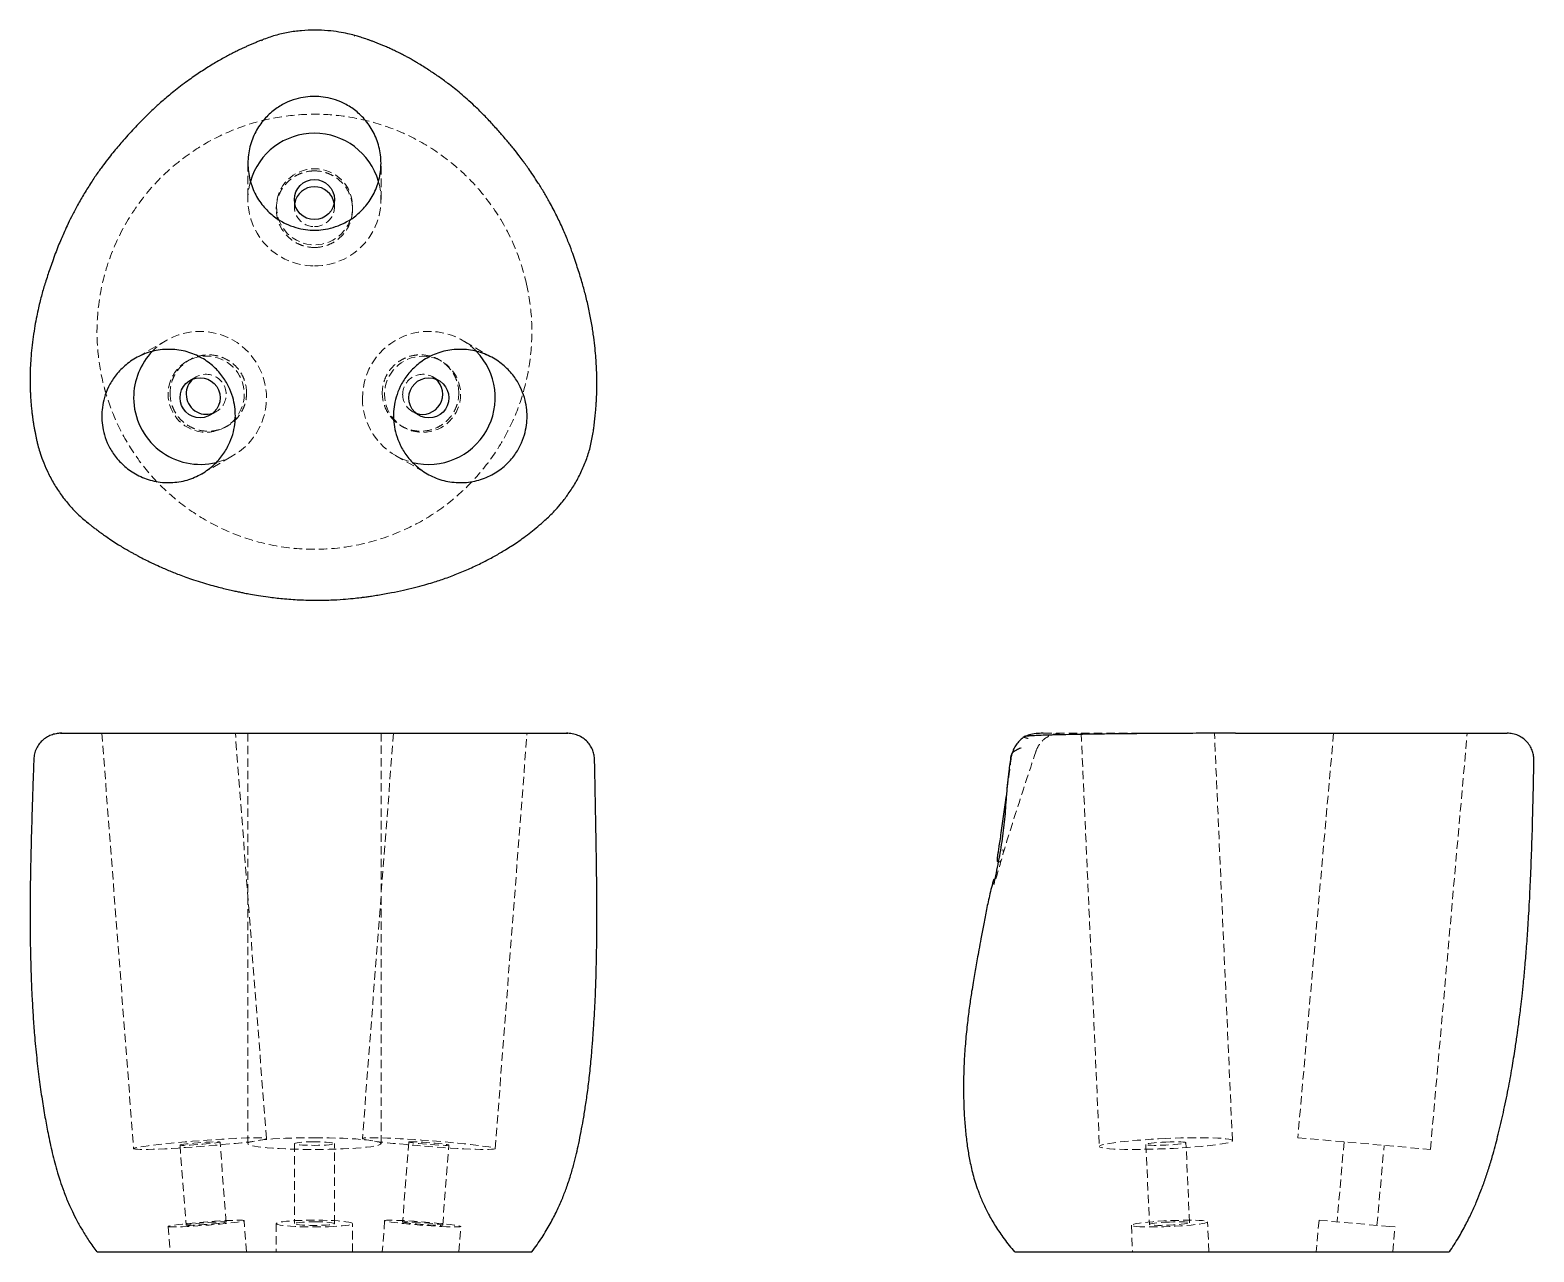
# Model space of a CAD drawing. Header units: millimetres. Extents: x 40 to 268, y 18 to 203.
import ezdxf

# ---------------------------------------------------------------- set-up
doc = ezdxf.new("R2010")
doc.units = ezdxf.units.MM
doc.linetypes.add('HIDDEN', pattern=[1.905, 1.27, -0.635])

msp = doc.modelspace()

# ---------------------------------------------------------------- linework, layer by layer
at = {"color": 7, "linetype": 'Continuous', "lineweight": 25}
for p, q in [((75.02, 201.31), (75.23, 201.4)), ((89.07, 202.05), (89.14, 202.03)), ((125.3, 142.18), (125.25, 141.79)), ((48.74, 128.2), (48.61, 128.3)), ((118.89, 129.48), (118.66, 129.25))]:
    msp.add_line(p, q, dxfattribs=at)
at = {"color": 7, "linetype": 'HIDDEN', "lineweight": 18}
for p, q in [((72.94, 182.69), (72.94, 177.19)), ((93.13, 177.19), (93.13, 182.69)), ((77.25, 176.11), (77.25, 175.73)), ((79.99, 177.19), (79.99, 176.11)), ((86.08, 176.11), (86.08, 177.19)), ((88.81, 175.73), (88.81, 176.11)), ((60.64, 155.88), (55.87, 153.13)), ((110.19, 153.13), (105.42, 155.88)), ((64.05, 152.87), (63.72, 152.69)), ((102.34, 152.69), (102.01, 152.87)), ((65.09, 150.31), (64.16, 149.78)), ((101.9, 149.78), (100.97, 150.31)), ((67.21, 144.51), (68.14, 145.04)), ((97.93, 145.04), (98.86, 144.51)), ((69.51, 142.67), (69.84, 142.86)), ((96.23, 142.86), (96.56, 142.67)), ((65.97, 135.65), (70.73, 138.4)), ((95.33, 138.4), (100.1, 135.65)), ((50.8, 96.31), (55.62, 33.34)), ((75.75, 34.88), (71.04, 96.31)), ((72.94, 96.31), (72.94, 34.11)), ((95.02, 96.31), (90.31, 34.88)), ((93.13, 34.11), (93.13, 96.31)), ((110.44, 33.34), (115.27, 96.31)), ((193.69, 96.31), (193.51, 96.3)), ((199.29, 96.31), (202.06, 33.66)), ((222.22, 34.56), (219.49, 96.31)), ((237.56, 96.31), (232.13, 35)), ((252.24, 33.22), (257.82, 96.31)), ((188.82, 93.24), (188.71, 92.75)), ((187.52, 78.23), (187.43, 78.69)), ((69.65, 22.22), (68.72, 34.34)), ((97.34, 34.34), (96.41, 22.22)), ((215.72, 22.12), (215.18, 34.24)), ((232.13, 35), (252.24, 33.22)), ((239.15, 34.38), (238.08, 22.25)), ((62.65, 33.88), (63.58, 21.75)), ((79.99, 34.11), (79.99, 21.98)), ((86.08, 21.98), (86.08, 34.11)), ((102.48, 21.75), (103.41, 33.88)), ((209.1, 33.98), (209.64, 21.85)), ((244.14, 21.72), (245.22, 33.84)), ((60.85, 21.54), (61.15, 17.69)), ((72.74, 17.69), (72.38, 22.43)), ((77.25, 21.98), (77.25, 17.69)), ((88.81, 17.69), (88.81, 21.98)), ((93.68, 22.43), (93.32, 17.69)), ((104.92, 17.69), (105.21, 21.54)), ((206.9, 21.73), (207.08, 17.69)), ((218.66, 17.69), (218.45, 22.24)), ((235.35, 22.49), (234.93, 17.69)), ((235.35, 22.49), (246.11, 21.54)), ((246.11, 21.54), (246.87, 21.47)), ((246.54, 17.69), (246.87, 21.47))]:
    msp.add_line(p, q, dxfattribs=at)
at = {"color": 7, "linetype": 'HIDDEN', "lineweight": 18, "flags": 128}
for points in [[(55.62, 33.34), (55.69, 33.29), (55.88, 33.26), (56.2, 33.24), (56.63, 33.22), (57.18, 33.22), (57.84, 33.23), (58.59, 33.25), (59.44, 33.28), (60.36, 33.32), (61.35, 33.38), (62.39, 33.44), (63.48, 33.51), (64.59, 33.58), (65.72, 33.67), (66.85, 33.76), (67.96, 33.85), (69.04, 33.95), (70.08, 34.05), (71.07, 34.14), (71.99, 34.24), (72.83, 34.34), (73.58, 34.44), (74.23, 34.53), (74.77, 34.61), (75.2, 34.69), (75.5, 34.76), (75.69, 34.83), (75.75, 34.88), (75.68, 34.93), (75.49, 34.96), (75.17, 34.98), (74.74, 35), (74.19, 35), (73.53, 34.99), (72.78, 34.97), (71.93, 34.94), (71.01, 34.9), (70.02, 34.84), (68.98, 34.78), (67.89, 34.71), (66.78, 34.64), (65.65, 34.55), (64.53, 34.46), (63.41, 34.37), (62.33, 34.27), (61.29, 34.18), (60.3, 34.08), (59.38, 33.98), (58.55, 33.88), (57.8, 33.78), (57.15, 33.69), (56.6, 33.61), (56.18, 33.53), (55.87, 33.46), (55.68, 33.39), (55.62, 33.34)], [(62.65, 33.88), (62.72, 33.91), (62.91, 33.95), (63.22, 34), (63.65, 34.05), (64.16, 34.11), (64.74, 34.17), (65.36, 34.22), (65.99, 34.27), (66.61, 34.31), (67.19, 34.34), (67.71, 34.37), (68.13, 34.38), (68.45, 34.38), (68.65, 34.37), (68.72, 34.34), (68.66, 34.31), (68.46, 34.27), (68.15, 34.22), (67.72, 34.17), (67.21, 34.11), (66.63, 34.05), (66.01, 34), (65.38, 33.95), (64.76, 33.91), (64.18, 33.88), (63.66, 33.86), (63.24, 33.84), (62.92, 33.84), (62.72, 33.85), (62.65, 33.88)], [(83.03, 35), (84.16, 34.99), (85.28, 34.98), (86.37, 34.95), (87.41, 34.91), (88.4, 34.86), (89.32, 34.81), (90.17, 34.74), (90.92, 34.66), (91.58, 34.58), (92.13, 34.5), (92.56, 34.4), (92.87, 34.31), (93.06, 34.21), (93.13, 34.11), (93.06, 34.01), (92.87, 33.91), (92.56, 33.82), (92.13, 33.72), (91.58, 33.64), (90.92, 33.56), (90.17, 33.48), (89.32, 33.41), (88.4, 33.36), (87.41, 33.31), (86.37, 33.27), (85.28, 33.24), (84.16, 33.23), (83.03, 33.22), (81.9, 33.23), (80.79, 33.24), (79.7, 33.27), (78.65, 33.31), (77.66, 33.36), (76.74, 33.41), (75.89, 33.48), (75.14, 33.56), (74.49, 33.64), (73.94, 33.72), (73.5, 33.82), (73.19, 33.91), (73, 34.01), (72.94, 34.11), (73, 34.21), (73.19, 34.31), (73.5, 34.4), (73.94, 34.5), (74.49, 34.58), (75.14, 34.66), (75.89, 34.74), (76.74, 34.81), (77.66, 34.86), (78.65, 34.91), (79.7, 34.95), (80.79, 34.98), (81.9, 34.99), (83.03, 35)], [(83.03, 34.38), (82.4, 34.37), (81.79, 34.36), (81.24, 34.33), (80.77, 34.29), (80.4, 34.24), (80.14, 34.19), (80.01, 34.14), (80.01, 34.08), (80.14, 34.03), (80.4, 33.98), (80.77, 33.93), (81.24, 33.89), (81.79, 33.87), (82.4, 33.85), (83.03, 33.84), (83.66, 33.85), (84.27, 33.87), (84.82, 33.89), (85.29, 33.93), (85.67, 33.98), (85.93, 34.03), (86.06, 34.08), (86.06, 34.14), (85.93, 34.19), (85.67, 34.24), (85.29, 34.29), (84.82, 34.33), (84.27, 34.36), (83.66, 34.37), (83.03, 34.38)], [(90.31, 34.88), (90.37, 34.83), (90.56, 34.76), (90.87, 34.69), (91.3, 34.61), (91.84, 34.53), (92.49, 34.44), (93.24, 34.34), (94.08, 34.24), (94.99, 34.14), (95.98, 34.05), (97.02, 33.95), (98.11, 33.85), (99.22, 33.76), (100.34, 33.67), (101.47, 33.58), (102.58, 33.51), (103.67, 33.44), (104.71, 33.38), (105.7, 33.32), (106.63, 33.28), (107.47, 33.25), (108.22, 33.23), (108.88, 33.22), (109.43, 33.22), (109.87, 33.24), (110.18, 33.26), (110.37, 33.29), (110.44, 33.34), (110.38, 33.39), (110.2, 33.46), (109.89, 33.53), (109.46, 33.61), (108.92, 33.69), (108.27, 33.78), (107.52, 33.88), (106.68, 33.98), (105.76, 34.08), (104.78, 34.18), (103.73, 34.27), (102.65, 34.37), (101.54, 34.46), (100.41, 34.55), (99.28, 34.64), (98.17, 34.71), (97.09, 34.78), (96.04, 34.84), (95.05, 34.9), (94.13, 34.94), (93.29, 34.97), (92.53, 34.99), (91.87, 35), (91.33, 35), (90.89, 34.98), (90.57, 34.96), (90.38, 34.93), (90.31, 34.88)], [(97.34, 34.34), (97.41, 34.37), (97.61, 34.38), (97.93, 34.38), (98.36, 34.37), (98.87, 34.34), (99.45, 34.31), (100.07, 34.27), (100.71, 34.22), (101.33, 34.17), (101.9, 34.11), (102.42, 34.05), (102.84, 34), (103.15, 33.95), (103.35, 33.91), (103.41, 33.88), (103.34, 33.85), (103.15, 33.84), (102.83, 33.84), (102.4, 33.86), (101.89, 33.88), (101.31, 33.91), (100.68, 33.95), (100.05, 34), (99.43, 34.05), (98.85, 34.11), (98.34, 34.17), (97.92, 34.22), (97.6, 34.27), (97.41, 34.31), (97.34, 34.34)], [(212.14, 34.88), (211.01, 34.83), (209.9, 34.76), (208.81, 34.69), (207.77, 34.61), (206.78, 34.53), (205.85, 34.44), (205.01, 34.34), (204.26, 34.24), (203.6, 34.14), (203.06, 34.05), (202.62, 33.95), (202.31, 33.85), (202.12, 33.76), (202.06, 33.67), (202.12, 33.58), (202.31, 33.51), (202.62, 33.44), (203.06, 33.38), (203.6, 33.32), (204.26, 33.28), (205.01, 33.25), (205.85, 33.23), (206.78, 33.22), (207.77, 33.22), (208.81, 33.24), (209.9, 33.26), (211.01, 33.29), (212.14, 33.34), (213.27, 33.39), (214.38, 33.46), (215.47, 33.53), (216.52, 33.61), (217.51, 33.69), (218.43, 33.78), (219.27, 33.88), (220.02, 33.98), (220.68, 34.08), (221.23, 34.18), (221.66, 34.27), (221.97, 34.37), (222.16, 34.46), (222.22, 34.55), (222.16, 34.64), (221.97, 34.71), (221.66, 34.78), (221.23, 34.84), (220.68, 34.9), (220.02, 34.94), (219.27, 34.97), (218.43, 34.99), (217.51, 35), (216.52, 35), (215.47, 34.98), (214.38, 34.96), (213.27, 34.93), (212.14, 34.88)], [(212.14, 34.34), (212.77, 34.37), (213.38, 34.38), (213.93, 34.38), (214.4, 34.37), (214.77, 34.34), (215.03, 34.31), (215.16, 34.27), (215.16, 34.22), (215.03, 34.17), (214.77, 34.11), (214.4, 34.05), (213.93, 34), (213.38, 33.95), (212.77, 33.91), (212.14, 33.88), (211.51, 33.85), (210.9, 33.84), (210.35, 33.84), (209.88, 33.86), (209.51, 33.88), (209.25, 33.91), (209.12, 33.95), (209.12, 34), (209.25, 34.05), (209.51, 34.11), (209.88, 34.17), (210.35, 34.22), (210.9, 34.27), (211.51, 34.31), (212.14, 34.34)], [(60.85, 21.54), (60.92, 21.51), (61.11, 21.49), (61.43, 21.48), (61.86, 21.48), (62.4, 21.49), (63.04, 21.51), (63.75, 21.54), (64.53, 21.59), (65.35, 21.64), (66.2, 21.7), (67.07, 21.76), (67.92, 21.84), (68.74, 21.91), (69.51, 21.99), (70.22, 22.06), (70.85, 22.14), (71.39, 22.21), (71.82, 22.27), (72.13, 22.33), (72.32, 22.38), (72.38, 22.43), (72.31, 22.46), (72.12, 22.48), (71.8, 22.49), (71.37, 22.49), (70.83, 22.48), (70.19, 22.46), (69.48, 22.43), (68.7, 22.38), (67.88, 22.33), (67.03, 22.27), (66.16, 22.21), (65.31, 22.13), (64.49, 22.06), (63.72, 21.98), (63.01, 21.91), (62.38, 21.83), (61.84, 21.76), (61.41, 21.7), (61.1, 21.64), (60.91, 21.59), (60.85, 21.54)], [(63.58, 21.75), (63.65, 21.73), (63.85, 21.72), (64.17, 21.72), (64.59, 21.73), (65.11, 21.75), (65.69, 21.79), (66.31, 21.83), (66.94, 21.88), (67.56, 21.93), (68.14, 21.99), (68.65, 22.04), (69.08, 22.09), (69.39, 22.14), (69.59, 22.18), (69.65, 22.22), (69.58, 22.24), (69.38, 22.25), (69.06, 22.25), (68.64, 22.24), (68.12, 22.22), (67.54, 22.18), (66.92, 22.14), (66.29, 22.09), (65.67, 22.04), (65.09, 21.98), (64.58, 21.93), (64.15, 21.88), (63.84, 21.83), (63.64, 21.78), (63.58, 21.75)], [(85.91, 21.54), (85.14, 21.51), (84.31, 21.49), (83.45, 21.48), (82.59, 21.48), (81.74, 21.49), (80.91, 21.51), (80.13, 21.54), (79.42, 21.59), (78.79, 21.64), (78.25, 21.7), (77.82, 21.76), (77.5, 21.84), (77.31, 21.91), (77.25, 21.99), (77.32, 22.06), (77.51, 22.14), (77.83, 22.21), (78.26, 22.27), (78.8, 22.33), (79.43, 22.38), (80.15, 22.43), (80.93, 22.46), (81.75, 22.48), (82.61, 22.49), (83.47, 22.49), (84.33, 22.48), (85.15, 22.46), (85.93, 22.43), (86.64, 22.38), (87.28, 22.33), (87.81, 22.27), (88.25, 22.21), (88.56, 22.13), (88.75, 22.06), (88.81, 21.98), (88.75, 21.91), (88.55, 21.83), (88.24, 21.76), (87.8, 21.7), (87.26, 21.64), (86.63, 21.59), (85.91, 21.54)], [(83.03, 22.25), (83.66, 22.25), (84.27, 22.23), (84.82, 22.2), (85.29, 22.16), (85.67, 22.12), (85.93, 22.07), (86.06, 22.01), (86.06, 21.96), (85.93, 21.9), (85.67, 21.85), (85.29, 21.81), (84.82, 21.77), (84.27, 21.74), (83.66, 21.72), (83.03, 21.72), (82.4, 21.72), (81.79, 21.74), (81.24, 21.77), (80.77, 21.81), (80.4, 21.85), (80.14, 21.9), (80.01, 21.96), (80.01, 22.01), (80.14, 22.07), (80.4, 22.12), (80.77, 22.16), (81.24, 22.2), (81.79, 22.23), (82.4, 22.25), (83.03, 22.25)], [(102.33, 21.54), (103.04, 21.51), (103.67, 21.49), (104.21, 21.48), (104.64, 21.48), (104.96, 21.49), (105.15, 21.51), (105.21, 21.54), (105.15, 21.59), (104.96, 21.64), (104.64, 21.7), (104.21, 21.76), (103.67, 21.84), (103.04, 21.91), (102.33, 21.99), (101.55, 22.06), (100.73, 22.14), (99.88, 22.21), (99.02, 22.27), (98.17, 22.33), (97.34, 22.38), (96.57, 22.43), (95.85, 22.46), (95.22, 22.48), (94.69, 22.49), (94.25, 22.49), (93.94, 22.48), (93.75, 22.46), (93.68, 22.43), (93.75, 22.38), (93.94, 22.33), (94.25, 22.27), (94.69, 22.21), (95.22, 22.13), (95.85, 22.06), (96.57, 21.98), (97.34, 21.91), (98.17, 21.83), (99.02, 21.76), (99.88, 21.7), (100.73, 21.64), (101.55, 21.59), (102.33, 21.54)], [(96.41, 22.22), (96.48, 22.18), (96.67, 22.14), (96.99, 22.09), (97.41, 22.04), (97.92, 21.99), (98.5, 21.93), (99.12, 21.88), (99.76, 21.83), (100.38, 21.79), (100.96, 21.75), (101.47, 21.73), (101.9, 21.72), (102.22, 21.72), (102.41, 21.73), (102.48, 21.75), (102.42, 21.78), (102.22, 21.83), (101.91, 21.88), (101.49, 21.93), (100.97, 21.98), (100.4, 22.04), (99.78, 22.09), (99.14, 22.14), (98.52, 22.18), (97.94, 22.22), (97.43, 22.24), (97, 22.25), (96.68, 22.25), (96.48, 22.24), (96.41, 22.22)], [(207.68, 21.54), (208.17, 21.51), (208.76, 21.49), (209.44, 21.48), (210.19, 21.48), (210.99, 21.49), (211.84, 21.51), (212.7, 21.54), (213.56, 21.59), (214.4, 21.64), (215.2, 21.7), (215.95, 21.76), (216.62, 21.84), (217.21, 21.91), (217.69, 21.99), (218.06, 22.06), (218.31, 22.14), (218.44, 22.21), (218.44, 22.27), (218.3, 22.33), (218.05, 22.38), (217.67, 22.43), (217.18, 22.46), (216.59, 22.48), (215.92, 22.49), (215.17, 22.49), (214.36, 22.48), (213.52, 22.46), (212.66, 22.43), (211.8, 22.38), (210.96, 22.33), (210.15, 22.27), (209.41, 22.21), (208.73, 22.13), (208.15, 22.06), (207.67, 21.98), (207.29, 21.91), (207.04, 21.83), (206.92, 21.76), (206.92, 21.7), (207.05, 21.64), (207.31, 21.59), (207.68, 21.54)], [(212.68, 22.22), (212.05, 22.18), (211.44, 22.14), (210.89, 22.09), (210.42, 22.04), (210.04, 21.99), (209.79, 21.93), (209.65, 21.88), (209.65, 21.83), (209.79, 21.79), (210.04, 21.75), (210.42, 21.73), (210.89, 21.72), (211.44, 21.72), (212.05, 21.73), (212.68, 21.75), (213.31, 21.78), (213.91, 21.83), (214.46, 21.88), (214.94, 21.93), (215.31, 21.98), (215.57, 22.04), (215.7, 22.09), (215.7, 22.14), (215.57, 22.18), (215.31, 22.22), (214.94, 22.24), (214.46, 22.25), (213.91, 22.25), (213.31, 22.24), (212.68, 22.22)]]:
    msp.add_lwpolyline(points, dxfattribs=at)
at = {"color": 7, "linetype": 'HIDDEN', "lineweight": 18}
for centre in [(83.05, 176.1), (66.62, 147.7), (99.43, 147.67)]:
    msp.add_circle(centre, 5.77, dxfattribs=at)
at = {"color": 7, "linetype": 'Continuous', "lineweight": 25}
for centre in [(83.03, 177.19), (65.69, 147.15), (100.38, 147.13)]:
    msp.add_circle(centre, 3.04, dxfattribs=at)
for centre, radius, start, end in [((83.03, 177.14), 10.1, 16.0807, 163.8675), ((83.03, 176.1), 3.04, 10.3658, 169.6342), ((65.68, 147.18), 10.06, 135.6802, 180.2212), ((100.34, 147.16), 10.1, 256.0904, 44.2404), ((66.61, 147.69), 3.03, 130.2647, 180.237), ((99.44, 147.68), 3.04, 250.3649, 49.6351), ((65.72, 147.16), 10.1, 180.1269, 283.9548), ((66.63, 147.68), 3.04, 180.1028, 289.6287)]:
    msp.add_arc(centre, radius, start, end, dxfattribs=at)
at = {"color": 7, "linetype": 'HIDDEN', "lineweight": 18}
for centre, radius, start, end in [((83, 177.19), 10.06, 164.1124, 270.1536), ((83.06, 177.19), 10.06, 269.8401, 15.8419), ((83.02, 176.12), 3.03, 169.8836, 270.142), ((83.04, 176.12), 3.03, 269.8464, 10.128), ((65.67, 147.13), 10.09, 284.2891, 135.4408), ((100.4, 147.14), 10.08, 44.5679, 179.9766), ((66.61, 147.67), 3.04, 289.9647, 130.0353), ((99.46, 147.67), 3.04, 49.9849, 179.9343), ((100.35, 147.09), 10.04, 179.7295, 255.9253), ((99.44, 147.66), 3.03, 179.7383, 250.1883)]:
    msp.add_arc(centre, radius, start, end, dxfattribs=at)
at = {"color": 7, "linetype": 'Continuous', "lineweight": 25}
for points, knots in [([(75.01, 201.35), (74.91, 201.31), (74.67, 201.21), (74.23, 201.03), (73.72, 200.82), (73.21, 200.6), (72.72, 200.38), (72.25, 200.17), (71.76, 199.94), (71.23, 199.68), (70.67, 199.4), (70.02, 199.06), (69, 198.51), (67.61, 197.71), (65.85, 196.6), (64.31, 195.54), (63.01, 194.58), (62.01, 193.81), (61.1, 193.07), (60.29, 192.39), (59.57, 191.77), (58.88, 191.13), (58.21, 190.51), (57.49, 189.82), (56.73, 189.05), (55.89, 188.17), (54.98, 187.2), (54.16, 186.28), (53.37, 185.37), (52.65, 184.51), (51.87, 183.53), (51, 182.4), (50.05, 181.08), (49.03, 179.56), (48, 177.9), (47.03, 176.21), (46.21, 174.65), (45.55, 173.29), (45.04, 172.15), (44.59, 171.11), (44.16, 170.08), (43.73, 168.96), (43.3, 167.81), (42.91, 166.69), (42.56, 165.64), (42.24, 164.66), (41.95, 163.71), (41.69, 162.78), (41.43, 161.79), (41.17, 160.68), (40.9, 159.43), (40.63, 157.99), (40.38, 156.39), (40.18, 154.73), (40.03, 153.14), (39.95, 151.74), (39.92, 150.62), (39.92, 149.72), (39.92, 149.03), (39.94, 148.38), (39.97, 147.67), (40.01, 146.87), (40.08, 146.03), (40.16, 145.24), (40.24, 144.56), (40.3, 144.1), (40.35, 143.74), (40.39, 143.47), (40.43, 143.23), (40.46, 143.04), (40.48, 142.91), (40.5, 142.78), (40.53, 142.65), (40.55, 142.53), (40.57, 142.41), (40.6, 142.29), (40.61, 142.21), (40.63, 142.13), (40.65, 142.06), (40.66, 142), (40.67, 141.93), (40.69, 141.86), (40.71, 141.77), (40.74, 141.6), (40.79, 141.39), (40.84, 141.13), (40.89, 140.86), (40.95, 140.58), (41.01, 140.3), (41.07, 140.06), (41.1, 139.93), (41.11, 139.88)], [0, 0, 0, 0, 0.016054, 0.041779, 0.064328, 0.083696, 0.099894, 0.112948, 0.122429, 0.131171, 0.141352, 0.152979, 0.166052, 0.196128, 0.226326, 0.256574, 0.274412, 0.291786, 0.306963, 0.319798, 0.331569, 0.341014, 0.350823, 0.361304, 0.372514, 0.384657, 0.397677, 0.411368, 0.420354, 0.429254, 0.438863, 0.449745, 0.461979, 0.475633, 0.490787, 0.505994, 0.519284, 0.530695, 0.540265, 0.548055, 0.55753, 0.569043, 0.581557, 0.593079, 0.603529, 0.614567, 0.624738, 0.635186, 0.645923, 0.657992, 0.6731, 0.690833, 0.710839, 0.731049, 0.750812, 0.768671, 0.784362, 0.79577, 0.805426, 0.814555, 0.825547, 0.838469, 0.852605, 0.865714, 0.877415, 0.887695, 0.892486, 0.896292, 0.899197, 0.90037, 0.901408, 0.902372, 0.903338, 0.904383, 0.905567, 0.906932, 0.908413, 0.909008, 0.909509, 0.909973, 0.910465, 0.911044, 0.912149, 0.913593, 0.919266, 0.927722, 0.939015, 0.953165, 0.970179, 0.990054, 1, 1, 1, 1]), ([(89.1, 202.08), (88.77, 202.17), (88.01, 202.36), (86.65, 202.61), (84.98, 202.82), (83.07, 202.91), (81.05, 202.82), (79.04, 202.55), (77.05, 202.1), (75.78, 201.63), (75.14, 201.4)], [0, 0, 0, 0, 0.076711, 0.173107, 0.290727, 0.429421, 0.572471, 0.714199, 0.856264, 1, 1, 1, 1]), ([(125.33, 142.17), (125.36, 142.39), (125.44, 142.93), (125.54, 143.8), (125.64, 144.74), (125.72, 145.6), (125.77, 146.36), (125.81, 147.01), (125.83, 147.54), (125.84, 147.95), (125.85, 148.29), (125.86, 148.63), (125.86, 148.91), (125.86, 149.21), (125.86, 149.69), (125.85, 150.38), (125.82, 151.28), (125.77, 152.29), (125.68, 153.56), (125.54, 155.08), (125.32, 156.82), (125.02, 158.72), (124.61, 160.78), (124.14, 162.76), (123.68, 164.43), (123.26, 165.82), (122.9, 166.95), (122.53, 168.09), (122.06, 169.39), (121.45, 170.98), (120.69, 172.8), (119.76, 174.78), (118.8, 176.62), (117.86, 178.26), (117.02, 179.63), (116.23, 180.83), (115.58, 181.77), (115.07, 182.48), (114.57, 183.16), (113.99, 183.93), (113.18, 184.96), (112.22, 186.12), (111.09, 187.44), (109.87, 188.8), (108.59, 190.14), (107.35, 191.35), (106.21, 192.38), (105.16, 193.29), (104.2, 194.08), (103.33, 194.75), (102.54, 195.34), (101.87, 195.81), (101.15, 196.3), (100.42, 196.79), (99.68, 197.27), (99, 197.69), (98.4, 198.05), (97.83, 198.39), (97.26, 198.71), (96.67, 199.03), (96.01, 199.36), (95.32, 199.7), (94.66, 200.01), (94.02, 200.3), (93.43, 200.55), (92.88, 200.78), (92.4, 200.97), (91.93, 201.14), (91.48, 201.31), (90.89, 201.52), (90.22, 201.74), (89.6, 201.93), (89.28, 202.02), (89.15, 202.06)], [0, 0, 0, 0, 0.021454, 0.052614, 0.080231, 0.104274, 0.124725, 0.141575, 0.153152, 0.162088, 0.168397, 0.172928, 0.177486, 0.182135, 0.186877, 0.200642, 0.215124, 0.230814, 0.248898, 0.269445, 0.292444, 0.316975, 0.341191, 0.363512, 0.383773, 0.395645, 0.407024, 0.417941, 0.429343, 0.442895, 0.458574, 0.475278, 0.493032, 0.505573, 0.518461, 0.529553, 0.538418, 0.545058, 0.549938, 0.559141, 0.571627, 0.587467, 0.604356, 0.623844, 0.643356, 0.662321, 0.679453, 0.694961, 0.711505, 0.729843, 0.744452, 0.759883, 0.774144, 0.786782, 0.797861, 0.807482, 0.813224, 0.818512, 0.824772, 0.832776, 0.842654, 0.854477, 0.867358, 0.878107, 0.886466, 0.893904, 0.902228, 0.911487, 0.921717, 0.932943, 0.956164, 0.982861, 1, 1, 1, 1]), ([(83.03, 192.82), (82.61, 192.82), (82.16, 192.8), (81.22, 192.67), (80.72, 192.57), (79.69, 192.27), (79.15, 192.06), (78.07, 191.53), (77.51, 191.2), (76.44, 190.39), (75.91, 189.91), (74.94, 188.79), (74.5, 188.16), (73.75, 186.76), (73.45, 185.99), (73.05, 184.38), (72.94, 183.53), (72.94, 181.85), (73.05, 181), (73.45, 179.39), (73.75, 178.62), (74.5, 177.22), (74.94, 176.58), (75.91, 175.47), (76.44, 174.99), (77.51, 174.18), (78.07, 173.85), (79.15, 173.32), (79.69, 173.11), (80.72, 172.81), (81.22, 172.71), (82.16, 172.58), (82.61, 172.56), (83.03, 172.56)], [0, 0, 0, 0, 0.0625, 0.0625, 0.125, 0.125, 0.1875, 0.1875, 0.25, 0.25, 0.3125, 0.3125, 0.375, 0.375, 0.4375, 0.4375, 0.5, 0.5, 0.5625, 0.5625, 0.625, 0.625, 0.6875, 0.6875, 0.75, 0.75, 0.8125, 0.8125, 0.875, 0.875, 0.9375, 0.9375, 1, 1, 1, 1]), ([(83.03, 172.56), (83.45, 172.56), (83.9, 172.58), (84.84, 172.71), (85.34, 172.81), (86.37, 173.11), (86.91, 173.32), (88, 173.85), (88.55, 174.18), (89.63, 174.99), (90.15, 175.47), (91.12, 176.58), (91.57, 177.22), (92.31, 178.62), (92.61, 179.39), (93.02, 181), (93.13, 181.85), (93.13, 183.53), (93.02, 184.38), (92.61, 185.99), (92.31, 186.76), (91.57, 188.16), (91.12, 188.79), (90.15, 189.91), (89.63, 190.39), (88.55, 191.2), (88, 191.53), (86.91, 192.06), (86.37, 192.27), (85.34, 192.57), (84.84, 192.67), (83.9, 192.8), (83.45, 192.82), (83.03, 192.82)], [0, 0, 0, 0, 0.0625, 0.0625, 0.125, 0.125, 0.1875, 0.1875, 0.25, 0.25, 0.3125, 0.3125, 0.375, 0.375, 0.4375, 0.4375, 0.5, 0.5, 0.5625, 0.5625, 0.625, 0.625, 0.6875, 0.6875, 0.75, 0.75, 0.8125, 0.8125, 0.875, 0.875, 0.9375, 0.9375, 1, 1, 1, 1]), ([(71.04, 144.42), (71.04, 144.84), (71.02, 145.29), (70.89, 146.24), (70.79, 146.73), (70.49, 147.77), (70.28, 148.3), (69.75, 149.39), (69.42, 149.94), (68.61, 151.02), (68.13, 151.54), (67.02, 152.51), (66.38, 152.95), (64.98, 153.69), (64.22, 153.99), (62.61, 154.39), (61.76, 154.49), (60.08, 154.49), (59.23, 154.38), (57.62, 153.97), (56.86, 153.66), (55.45, 152.91), (54.82, 152.47), (53.71, 151.49), (53.23, 150.96), (52.42, 149.88), (52.09, 149.33), (51.55, 148.24), (51.35, 147.7), (51.05, 146.67), (50.95, 146.17), (50.82, 145.22), (50.8, 144.78), (50.8, 144.35)], [0, 0, 0, 0, 0.0625, 0.0625, 0.125, 0.125, 0.1875, 0.1875, 0.25, 0.25, 0.3125, 0.3125, 0.375, 0.375, 0.4375, 0.4375, 0.5, 0.5, 0.5625, 0.5625, 0.625, 0.625, 0.6875, 0.6875, 0.75, 0.75, 0.8125, 0.8125, 0.875, 0.875, 0.9375, 0.9375, 1, 1, 1, 1]), ([(115.27, 144.35), (115.27, 144.78), (115.24, 145.22), (115.11, 146.17), (115.01, 146.67), (114.71, 147.7), (114.51, 148.24), (113.98, 149.33), (113.65, 149.88), (112.84, 150.96), (112.36, 151.49), (111.24, 152.47), (110.61, 152.91), (109.21, 153.66), (108.44, 153.97), (106.83, 154.38), (105.99, 154.49), (104.3, 154.49), (103.46, 154.39), (101.85, 153.99), (101.08, 153.69), (99.68, 152.95), (99.05, 152.51), (97.93, 151.54), (97.45, 151.02), (96.64, 149.94), (96.31, 149.39), (95.78, 148.3), (95.58, 147.77), (95.28, 146.73), (95.17, 146.24), (95.05, 145.29), (95.02, 144.84), (95.02, 144.42)], [0, 0, 0, 0, 0.0625, 0.0625, 0.125, 0.125, 0.1875, 0.1875, 0.25, 0.25, 0.3125, 0.3125, 0.375, 0.375, 0.4375, 0.4375, 0.5, 0.5, 0.5625, 0.5625, 0.625, 0.625, 0.6875, 0.6875, 0.75, 0.75, 0.8125, 0.8125, 0.875, 0.875, 0.9375, 0.9375, 1, 1, 1, 1]), ([(50.8, 144.35), (50.8, 143.93), (50.82, 143.49), (50.95, 142.54), (51.05, 142.04), (51.35, 141.01), (51.55, 140.47), (52.09, 139.39), (52.42, 138.84), (53.23, 137.76), (53.71, 137.24), (54.82, 136.27), (55.45, 135.83), (56.86, 135.09), (57.62, 134.79), (59.23, 134.39), (60.08, 134.28), (61.76, 134.29), (62.61, 134.4), (64.22, 134.81), (64.98, 135.12), (66.38, 135.87), (67.02, 136.31), (68.13, 137.29), (68.61, 137.81), (69.42, 138.89), (69.75, 139.45), (70.28, 140.54), (70.49, 141.08), (70.79, 142.11), (70.89, 142.61), (71.02, 143.55), (71.04, 144), (71.04, 144.42)], [0, 0, 0, 0, 0.0625, 0.0625, 0.125, 0.125, 0.1875, 0.1875, 0.25, 0.25, 0.3125, 0.3125, 0.375, 0.375, 0.4375, 0.4375, 0.5, 0.5, 0.5625, 0.5625, 0.625, 0.625, 0.6875, 0.6875, 0.75, 0.75, 0.8125, 0.8125, 0.875, 0.875, 0.9375, 0.9375, 1, 1, 1, 1]), ([(95.02, 144.42), (95.02, 144), (95.05, 143.55), (95.17, 142.61), (95.28, 142.11), (95.58, 141.08), (95.78, 140.54), (96.31, 139.45), (96.64, 138.89), (97.45, 137.81), (97.93, 137.29), (99.05, 136.31), (99.68, 135.87), (101.08, 135.12), (101.85, 134.81), (103.46, 134.4), (104.3, 134.29), (105.99, 134.28), (106.83, 134.39), (108.44, 134.79), (109.21, 135.09), (110.61, 135.83), (111.24, 136.27), (112.36, 137.24), (112.84, 137.76), (113.65, 138.84), (113.98, 139.39), (114.51, 140.47), (114.71, 141.01), (115.01, 142.04), (115.11, 142.54), (115.24, 143.49), (115.27, 143.93), (115.27, 144.35)], [0, 0, 0, 0, 0.0625, 0.0625, 0.125, 0.125, 0.1875, 0.1875, 0.25, 0.25, 0.3125, 0.3125, 0.375, 0.375, 0.4375, 0.4375, 0.5, 0.5, 0.5625, 0.5625, 0.625, 0.625, 0.6875, 0.6875, 0.75, 0.75, 0.8125, 0.8125, 0.875, 0.875, 0.9375, 0.9375, 1, 1, 1, 1]), ([(118.9, 129.44), (119.14, 129.69), (119.69, 130.24), (120.59, 131.3), (121.6, 132.64), (122.63, 134.24), (123.57, 136.04), (124.34, 137.92), (124.94, 139.86), (125.18, 141.2), (125.29, 141.87)], [0, 0, 0, 0, 0.076711, 0.173107, 0.290727, 0.429421, 0.572471, 0.714199, 0.856264, 1, 1, 1, 1]), ([(41.09, 139.95), (41.19, 139.62), (41.39, 138.86), (41.86, 137.56), (42.51, 136.01), (43.39, 134.32), (44.47, 132.61), (45.72, 131), (47.1, 129.5), (48.14, 128.64), (48.66, 128.2)], [0, 0, 0, 0, 0.076711, 0.173107, 0.290727, 0.429421, 0.572471, 0.714199, 0.856264, 1, 1, 1, 1]), ([(48.71, 128.16), (48.76, 128.12), (48.91, 128), (49.25, 127.74), (49.7, 127.39), (50.23, 126.99), (50.83, 126.55), (51.57, 126.04), (52.44, 125.45), (53.26, 124.92), (54.05, 124.44), (54.69, 124.06), (55.22, 123.76), (55.68, 123.51), (56.23, 123.21), (56.91, 122.85), (57.75, 122.42), (58.89, 121.88), (60, 121.37), (60.89, 121), (61.69, 120.67), (62.54, 120.34), (63.55, 119.96), (64.74, 119.55), (66.02, 119.14), (67.28, 118.77), (68.43, 118.47), (69.46, 118.21), (70.34, 118), (71.12, 117.83), (71.78, 117.69), (72.5, 117.54), (73.42, 117.36), (74.62, 117.16), (76.24, 116.92), (78.32, 116.68), (80.74, 116.51), (83.19, 116.45), (85.4, 116.49), (87.27, 116.59), (88.79, 116.73), (89.86, 116.85), (90.57, 116.94), (91.13, 117.01), (91.81, 117.11), (92.68, 117.25), (93.68, 117.42), (94.97, 117.67), (96.51, 117.98), (98.19, 118.37), (99.68, 118.77), (100.93, 119.14), (101.95, 119.47), (102.91, 119.8), (104.22, 120.28), (105.92, 120.97), (107.84, 121.84), (109.62, 122.74), (111.01, 123.52), (112.07, 124.16), (112.93, 124.7), (113.86, 125.32), (114.84, 126.02), (115.87, 126.8), (116.94, 127.67), (117.89, 128.49), (118.45, 129.02), (118.67, 129.23)], [0, 0, 0, 0, 0.016998, 0.044076, 0.06827, 0.089626, 0.10822, 0.124177, 0.140167, 0.158733, 0.173731, 0.186227, 0.196219, 0.204653, 0.214034, 0.227946, 0.243768, 0.262219, 0.276414, 0.287619, 0.297675, 0.308884, 0.321705, 0.336079, 0.351512, 0.36589, 0.379084, 0.390046, 0.399765, 0.407767, 0.414086, 0.419635, 0.426833, 0.436269, 0.447936, 0.464529, 0.484197, 0.503538, 0.520436, 0.534697, 0.546336, 0.555349, 0.55966, 0.562987, 0.569276, 0.578881, 0.588858, 0.599898, 0.618788, 0.637221, 0.654721, 0.669152, 0.680528, 0.692212, 0.705029, 0.730159, 0.756481, 0.782826, 0.809233, 0.82405, 0.841904, 0.86283, 0.886846, 0.913952, 0.944134, 0.977356, 1, 1, 1, 1]), ([(44.75, 96.31), (44.51, 96.3), (44.04, 96.28), (43.3, 96.11), (42.57, 95.81), (41.89, 95.34), (41.3, 94.74), (40.86, 94.01), (40.56, 93.22), (40.51, 92.66), (40.49, 92.39)], [0, 0, 0, 0, 0.1285425, 0.2571, 0.3857052, 0.514053, 0.6411586, 0.7655282, 0.8855582, 1, 1, 1, 1]), ([(44.75, 96.31), (44.68, 96.31), (44.62, 96.31), (44.55, 96.31), (44.54, 96.31), (44.56, 96.31), (44.65, 96.31), (44.93, 96.31), (45.04, 96.31), (45.31, 96.31), (45.46, 96.31), (45.97, 96.31), (46.38, 96.31), (47.13, 96.31), (47.4, 96.31), (47.96, 96.31), (48.26, 96.31), (49.2, 96.31), (49.89, 96.31), (51.01, 96.31), (51.41, 96.31), (52.21, 96.31), (52.62, 96.31), (53.88, 96.31), (54.76, 96.31), (56.62, 96.31), (57.56, 96.31), (59.48, 96.31), (60.46, 96.31), (62.44, 96.31), (63.42, 96.31), (64.87, 96.31), (65.35, 96.31), (66.06, 96.31), (66.3, 96.31), (66.77, 96.31), (67, 96.31), (67.23, 96.31)], [0.00745508, 0.00745508, 0.00745508, 0.00745508, 0.00838697, 0.00838697, 0.00931885, 0.00931885, 0.01118262, 0.01118262, 0.01211451, 0.01211451, 0.01304639, 0.01304639, 0.01491017, 0.01491017, 0.01584205, 0.01584205, 0.01677394, 0.01677394, 0.01863771, 0.01863771, 0.01956959, 0.01956959, 0.02050148, 0.02050148, 0.02236525, 0.02236525, 0.02422902, 0.02422902, 0.02609279, 0.02609279, 0.02795656, 0.02795656, 0.02888845, 0.02888845, 0.02935439, 0.02935439, 0.02982033, 0.02982033, 0.02982033, 0.02982033]), ([(67.23, 96.31), (69.8, 96.31), (72.39, 96.31), (77.65, 96.31), (80.3, 96.31), (84.34, 96.31), (85.69, 96.31), (88.37, 96.31), (89.7, 96.31), (93.66, 96.31), (96.26, 96.31), (98.82, 96.31)], [0, 0, 0, 0, 0.00499649, 0.00499649, 0.00999298, 0.00999298, 0.01249122, 0.01249122, 0.01498947, 0.01498947, 0.01998595, 0.01998595, 0.01998595, 0.01998595]), ([(98.82, 96.31), (99.05, 96.31), (99.29, 96.31), (99.76, 96.31), (100, 96.31), (100.71, 96.31), (101.19, 96.31), (102.64, 96.31), (103.62, 96.31), (105.1, 96.31), (105.6, 96.31), (106.57, 96.31), (107.06, 96.31), (108.5, 96.31), (109.44, 96.31), (110.82, 96.31), (111.28, 96.31), (112.16, 96.31), (112.6, 96.31), (113.85, 96.31), (114.65, 96.31), (115.77, 96.31), (116.14, 96.31), (116.83, 96.31), (117.15, 96.31), (118.09, 96.31), (118.65, 96.31), (119.39, 96.31), (119.62, 96.31), (120.03, 96.31), (120.22, 96.31), (120.73, 96.31), (120.99, 96.31), (121.26, 96.31), (121.33, 96.31), (121.42, 96.31), (121.45, 96.31), (121.46, 96.31), (121.39, 96.31), (121.23, 96.31)], [0, 0, 0, 0, 0.00046594, 0.00046594, 0.00093189, 0.00093189, 0.00186377, 0.00186377, 0.00372754, 0.00372754, 0.00465943, 0.00465943, 0.00559131, 0.00559131, 0.00745508, 0.00745508, 0.00838697, 0.00838697, 0.00931885, 0.00931885, 0.01118262, 0.01118262, 0.01211451, 0.01211451, 0.01304639, 0.01304639, 0.01491017, 0.01491017, 0.01584205, 0.01584205, 0.01677394, 0.01677394, 0.01863771, 0.01863771, 0.01956959, 0.01956959, 0.02050148, 0.02050148, 0.02236525, 0.02236525, 0.02236525, 0.02236525]), ([(125.51, 92.33), (125.5, 92.54), (125.46, 93.01), (125.26, 93.7), (124.92, 94.4), (124.42, 95.04), (123.76, 95.6), (122.98, 96.01), (122.12, 96.26), (121.53, 96.29), (121.23, 96.31)], [0, 0, 0, 0, 0.092084, 0.195004, 0.309259, 0.43415, 0.568, 0.708506, 0.853215, 1, 1, 1, 1]), ([(193.51, 96.3), (193.14, 96.29), (192.37, 96.27), (191.6, 96.14), (191.04, 95.94), (190.69, 95.77), (190.37, 95.55), (190.08, 95.31), (189.8, 95.02), (189.54, 94.71), (189.32, 94.38), (189.06, 93.93), (188.88, 93.54), (188.83, 93.29), (188.82, 93.24)], [0, 0, 0, 0, 0.199202, 0.418098, 0.515071, 0.599476, 0.669017, 0.725063, 0.770994, 0.810952, 0.849175, 0.888811, 0.976522, 1, 1, 1, 1]), ([(222.71, 96.31), (222.26, 96.31), (221.38, 96.31), (219.81, 96.31), (218.1, 96.3), (216.25, 96.29), (214.32, 96.28), (212.31, 96.27), (210.27, 96.26), (208.23, 96.24), (206.21, 96.22), (204.25, 96.2), (202.37, 96.18), (200.41, 96.15), (198.42, 96.11), (196.5, 96.07), (194.86, 96.03), (193.5, 95.99), (192.42, 95.94), (191.62, 95.9), (191.06, 95.86), (190.73, 95.81), (190.56, 95.77), (190.59, 95.74), (190.6, 95.73)], [0, 0, 0, 0, 0.0455608, 0.0909816, 0.1368563, 0.1825925, 0.2280947, 0.2738456, 0.3191584, 0.3640524, 0.4089498, 0.4530881, 0.4965712, 0.5397843, 0.5958524, 0.6503456, 0.7034486, 0.7541052, 0.8028095, 0.8492095, 0.8925301, 0.9330407, 0.9706838, 1, 1, 1, 1]), ([(222.71, 96.31), (224.5, 96.31), (226.43, 96.31), (230.55, 96.31), (232.74, 96.31), (236.24, 96.31), (237.45, 96.31), (239.89, 96.31), (241.12, 96.31), (244.89, 96.31), (247.47, 96.31), (250.13, 96.31)], [0, 0, 0, 0, 0.00499649, 0.00499649, 0.00999298, 0.00999298, 0.01249122, 0.01249122, 0.01498947, 0.01498947, 0.01998595, 0.01998595, 0.01998595, 0.01998595]), ([(250.13, 96.31), (250.37, 96.31), (250.61, 96.31), (251.1, 96.31), (251.34, 96.31), (252.05, 96.31), (252.51, 96.31), (253.88, 96.31), (254.76, 96.31), (256.03, 96.31), (256.45, 96.31), (257.24, 96.31), (257.62, 96.31), (258.73, 96.31), (259.41, 96.31), (260.35, 96.31), (260.64, 96.31), (261.19, 96.31), (261.45, 96.31), (262.16, 96.31), (262.57, 96.31), (263.06, 96.31), (263.2, 96.31), (263.45, 96.31), (263.55, 96.31), (263.79, 96.31), (263.88, 96.31), (263.88, 96.31)], [0, 0, 0, 0, 0.00046594, 0.00046594, 0.00093189, 0.00093189, 0.00186377, 0.00186377, 0.00372754, 0.00372754, 0.00465943, 0.00465943, 0.00559131, 0.00559131, 0.00745508, 0.00745508, 0.00838697, 0.00838697, 0.00931885, 0.00931885, 0.01118262, 0.01118262, 0.01211451, 0.01211451, 0.01304639, 0.01304639, 0.01491017, 0.01491017, 0.01491017, 0.01491017]), ([(267.93, 92.18), (267.93, 92.4), (267.91, 92.86), (267.74, 93.57), (267.42, 94.29), (266.93, 94.96), (266.3, 95.55), (265.54, 95.98), (264.72, 96.26), (264.15, 96.29), (263.88, 96.31)], [0, 0, 0, 0, 0.103251, 0.216214, 0.338045, 0.467096, 0.600926, 0.736494, 0.870535, 1, 1, 1, 1]), ([(190.12, 94.07), (190.12, 94.06), (190, 94), (189.78, 93.91), (189.29, 93.67), (188.79, 93.33), (188.67, 93.03), (188.61, 92.88)], [0, 0, 0, 0, 0.001646, 0.121708, 0.255669, 0.616368, 1, 1, 1, 1]), ([(40.49, 92.4), (40.45, 91.38), (40.36, 88.94), (40.24, 85.21), (40.12, 81.32), (40.03, 77.78), (39.96, 74.63), (39.93, 71.83), (39.92, 69.37), (39.92, 67.19), (39.94, 65.15), (39.97, 63.13), (40.02, 60.97), (40.1, 58.61), (40.22, 56.02), (40.38, 53.31), (40.6, 50.32), (40.9, 47.16), (41.28, 43.91), (41.71, 40.92), (42.15, 38.2), (42.57, 35.98), (42.95, 34.18), (43.28, 32.69), (43.66, 31.19), (44.05, 29.78), (44.5, 28.35), (45.04, 26.8), (45.66, 25.24), (46.34, 23.75), (47.03, 22.38), (47.87, 20.9), (48.88, 19.3), (49.65, 18.25), (50.06, 17.69)], [0, 0, 0, 0, 0.0398896, 0.0954575, 0.1463861, 0.1926264, 0.2341545, 0.2703496, 0.3023646, 0.3310093, 0.3563265, 0.3827233, 0.4107135, 0.4418537, 0.4762942, 0.5130929, 0.548727, 0.5948727, 0.6381171, 0.6777402, 0.7136529, 0.7461491, 0.7659666, 0.7857685, 0.8055768, 0.8256243, 0.8423501, 0.8634518, 0.8890914, 0.9068094, 0.9264573, 0.948277, 0.9726241, 1, 1, 1, 1]), ([(116, 17.69), (116.53, 18.42), (117.52, 19.8), (118.77, 21.89), (119.78, 23.83), (120.58, 25.64), (121.27, 27.42), (121.85, 29.18), (122.36, 30.94), (122.76, 32.56), (123.13, 34.21), (123.47, 35.89), (123.8, 37.73), (124.13, 39.72), (124.45, 41.97), (124.76, 44.52), (125.01, 47.02), (125.2, 49.38), (125.35, 51.49), (125.47, 53.51), (125.58, 55.48), (125.67, 57.39), (125.74, 59.35), (125.79, 61.46), (125.83, 63.87), (125.86, 66.59), (125.86, 69.46), (125.85, 72.32), (125.82, 74.97), (125.79, 77.34), (125.76, 79.46), (125.72, 81.35), (125.69, 83.23), (125.65, 85.32), (125.6, 87.83), (125.55, 90.21), (125.52, 91.76), (125.51, 92.33)], [0, 0, 0, 0, 0.034617, 0.065754, 0.093809, 0.119105, 0.141905, 0.167351, 0.190697, 0.212297, 0.232222, 0.256255, 0.279099, 0.305614, 0.336211, 0.370982, 0.409976, 0.439647, 0.467709, 0.49425, 0.519391, 0.544346, 0.567779, 0.595208, 0.626679, 0.66222, 0.701648, 0.739849, 0.774548, 0.805729, 0.833382, 0.857713, 0.879738, 0.907107, 0.939808, 0.977813, 1, 1, 1, 1]), ([(188.63, 92.91), (188.52, 92.12), (188.25, 90.2), (187.93, 87.14), (187.74, 83.7), (187.34, 80.27), (186.74, 76.85), (186.26, 74.55), (186.02, 73.4)], [0, 0, 0, 0, 0.1225879, 0.2985099, 0.4728148, 0.6478071, 0.8239236, 1, 1, 1, 1]), ([(255.12, 17.69), (255.59, 18.4), (256.47, 19.76), (257.59, 21.78), (258.52, 23.65), (259.27, 25.35), (259.94, 27.03), (260.57, 28.75), (261.18, 30.62), (261.84, 32.88), (262.56, 35.63), (263.33, 38.9), (264.02, 42.25), (264.61, 45.47), (265.05, 48.18), (265.37, 50.37), (265.61, 52.1), (265.8, 53.56), (265.97, 54.98), (266.15, 56.59), (266.36, 58.58), (266.58, 60.96), (266.81, 63.73), (267.04, 66.89), (267.25, 70.44), (267.44, 74.39), (267.61, 78.73), (267.75, 83.46), (267.86, 87.99), (267.91, 90.93), (267.93, 92.18)], [0, 0, 0, 0, 0.033494, 0.063637, 0.090779, 0.115131, 0.136818, 0.161618, 0.186829, 0.213985, 0.254234, 0.298302, 0.34553, 0.388842, 0.426386, 0.453229, 0.476004, 0.494786, 0.510953, 0.53212, 0.558311, 0.589554, 0.625875, 0.6673, 0.713851, 0.765538, 0.822358, 0.884283, 0.951252, 1, 1, 1, 1]), ([(187.94, 86.9), (187.8, 85.95), (187.6, 84.52), (187.33, 82.63), (187.13, 81.28), (186.95, 80.08), (186.8, 79.09), (186.69, 78.34), (186.61, 77.8), (186.55, 77.44), (186.53, 77.23), (186.53, 77.05), (186.56, 76.9), (186.65, 76.82), (186.71, 76.81), (186.73, 76.8)], [0, 0, 0, 0, 0.214469, 0.322558, 0.425902, 0.517705, 0.592504, 0.650391, 0.69161, 0.717696, 0.750915, 0.793511, 0.846395, 0.933781, 1, 1, 1, 1]), ([(186.04, 74.21), (185.92, 73.78), (185.7, 72.97), (185.39, 71.71), (185.12, 70.5), (184.88, 69.33), (184.66, 68.21), (184.39, 66.78), (184.11, 65.26), (183.79, 63.56), (183.53, 62.16), (183.31, 60.94), (183.1, 59.74), (182.89, 58.47), (182.64, 56.89), (182.34, 54.87), (182.02, 52.36), (181.74, 49.56), (181.53, 46.57), (181.43, 43.57), (181.45, 40.7), (181.57, 38.09), (181.77, 35.71), (182.04, 33.52), (182.41, 31.35), (182.94, 29.09), (183.63, 26.96), (184.42, 25.04), (185.26, 23.32), (186.32, 21.52), (187.62, 19.6), (188.65, 18.35), (189.19, 17.69)], [0, 0, 0, 0, 0.024079, 0.046122, 0.066524, 0.085778, 0.104458, 0.123174, 0.161976, 0.195444, 0.223235, 0.247194, 0.269751, 0.291681, 0.315913, 0.353639, 0.396449, 0.444248, 0.494351, 0.546202, 0.593521, 0.636499, 0.675318, 0.711521, 0.745261, 0.783325, 0.826311, 0.854912, 0.886039, 0.920169, 0.957908, 1, 1, 1, 1]), ([(50.09, 17.69), (50.1, 17.69), (50.11, 17.69), (50.47, 17.69), (50.95, 17.69), (51.19, 17.69)], [0, 0, 0, 0, 0.277009, 0.640398, 1, 1, 1, 1]), ([(51.19, 17.69), (51.53, 17.69), (52.21, 17.69), (53.67, 17.69), (55.44, 17.69), (57.52, 17.69), (59.89, 17.69), (62.54, 17.69), (65.33, 17.69), (68.19, 17.69), (71.11, 17.69), (74.2, 17.69), (77.49, 17.69), (80.94, 17.69), (84.5, 17.69), (88.05, 17.69), (91.51, 17.69), (94.79, 17.69), (97.84, 17.69), (100.65, 17.69), (103.25, 17.69), (105.63, 17.69), (107.8, 17.69), (109.73, 17.69), (111.5, 17.69), (113.06, 17.69), (114.35, 17.69), (115.3, 17.69), (115.84, 17.69), (116.06, 17.69), (115.99, 17.69), (115.99, 17.69)], [0, 0, 0, 0, 0.0371933, 0.07415, 0.110982, 0.1477927, 0.1846842, 0.2217642, 0.2591496, 0.2922042, 0.3256634, 0.3596977, 0.3951013, 0.4318174, 0.469374, 0.5071356, 0.5444841, 0.5808023, 0.6156972, 0.6494853, 0.6827996, 0.7157399, 0.7483851, 0.7808111, 0.8130965, 0.8499101, 0.8867363, 0.9236782, 0.9608468, 0.9983591, 1, 1, 1, 1]), ([(189.23, 17.69), (189.22, 17.69), (189.18, 17.69), (189.52, 17.69), (190.23, 17.69), (191.29, 17.69), (192.64, 17.69), (194.23, 17.69), (196.05, 17.69), (198.09, 17.69), (200.32, 17.69), (202.73, 17.69), (205.42, 17.69), (208.39, 17.69), (211.65, 17.69), (215.04, 17.69), (218.54, 17.69), (222.11, 17.69), (225.72, 17.69), (228.11, 17.69), (229.31, 17.69)], [0, 0, 0, 0, 0.025116, 0.085912, 0.146043, 0.204514, 0.260695, 0.315093, 0.368729, 0.421762, 0.474321, 0.526526, 0.578505, 0.637775, 0.697064, 0.75654, 0.816381, 0.876776, 0.937906, 1, 1, 1, 1]), ([(229.31, 17.69), (230.38, 17.69), (232.57, 17.69), (235.77, 17.69), (238.91, 17.69), (241.89, 17.69), (244.62, 17.69), (247.04, 17.69), (249.12, 17.69), (250.95, 17.69), (252.5, 17.69), (253.74, 17.69), (254.58, 17.69), (255.06, 17.69), (255.08, 17.69), (255.09, 17.69)], [0, 0, 0, 0, 0.0742921, 0.1516162, 0.2311361, 0.3115378, 0.3915054, 0.4696856, 0.5450728, 0.6175422, 0.6988782, 0.7791248, 0.8585414, 0.9373699, 1, 1, 1, 1])]:
    msp.add_open_spline(points, degree=3, knots=knots, dxfattribs=at)
at = {"color": 7, "linetype": 'HIDDEN', "lineweight": 18}
for points, knots in [([(115.21, 164.31), (114.79, 166.24), (113.54, 170.21), (110.35, 176.01), (106.05, 181.05), (102.78, 183.63), (99.55, 185.75), (96.27, 187.52), (91.07, 189.28), (85.74, 190.16), (80.37, 190.16), (75.06, 189.3), (69.94, 187.57), (65.1, 185), (62.14, 182.73), (59.29, 180.11), (56.48, 177.05), (53.04, 171.38), (50.83, 165.14), (50.23, 161.02), (50.01, 157.16), (50.11, 153.61), (50.77, 150.19), (51.19, 148.61)], [0, 0, 0, 0, 0.0286528, 0.0573056, 0.0859584, 0.1146112, 0.1146112, 0.1419515, 0.1692918, 0.196632, 0.2239723, 0.2513125, 0.2786528, 0.3059931, 0.3333333, 0.3333333, 0.3619861, 0.390639, 0.4192918, 0.4479446, 0.4479446, 0.4752848, 0.5, 0.5, 0.5, 0.5]), ([(83.03, 181.54), (82.55, 181.54), (82.01, 181.48), (81.12, 181.22), (80.81, 181.1), (80.19, 180.8), (79.87, 180.61), (79.25, 180.14), (78.95, 179.87), (78.4, 179.23), (78.14, 178.87), (77.72, 178.06), (77.54, 177.62), (77.31, 176.7), (77.25, 176.22), (77.25, 175.25), (77.31, 174.77), (77.54, 173.84), (77.72, 173.4), (78.14, 172.6), (78.4, 172.24), (78.95, 171.6), (79.25, 171.32), (79.87, 170.86), (80.19, 170.67), (80.81, 170.36), (81.12, 170.25), (82.01, 169.99), (82.55, 169.93), (83.03, 169.93)], [0, 0, 0, 0, 0.125, 0.125, 0.1875, 0.1875, 0.25, 0.25, 0.3125, 0.3125, 0.375, 0.375, 0.4375, 0.4375, 0.5, 0.5, 0.5625, 0.5625, 0.625, 0.625, 0.6875, 0.6875, 0.75, 0.75, 0.8125, 0.8125, 0.875, 0.875, 1, 1, 1, 1]), ([(83.03, 169.93), (83.51, 169.93), (84.06, 169.99), (84.95, 170.25), (85.25, 170.36), (85.88, 170.67), (86.19, 170.86), (86.81, 171.32), (87.11, 171.6), (87.67, 172.24), (87.92, 172.6), (88.35, 173.4), (88.52, 173.84), (88.75, 174.77), (88.81, 175.25), (88.81, 176.22), (88.75, 176.7), (88.52, 177.62), (88.35, 178.06), (87.92, 178.87), (87.67, 179.23), (87.11, 179.87), (86.81, 180.14), (86.19, 180.61), (85.88, 180.8), (85.25, 181.1), (84.95, 181.22), (84.06, 181.48), (83.51, 181.54), (83.03, 181.54)], [0, 0, 0, 0, 0.125, 0.125, 0.1875, 0.1875, 0.25, 0.25, 0.3125, 0.3125, 0.375, 0.375, 0.4375, 0.4375, 0.5, 0.5, 0.5625, 0.5625, 0.625, 0.625, 0.6875, 0.6875, 0.75, 0.75, 0.8125, 0.8125, 0.875, 0.875, 1, 1, 1, 1]), ([(51.19, 148.61), (51.24, 148.44), (51.76, 146.53), (53.1, 143), (55.78, 138.34), (59.18, 134.18), (63.24, 130.61), (67.88, 127.7), (71.33, 126.28), (75.02, 125.11), (79.09, 124.21), (85.7, 124.07), (92.22, 125.27), (96.08, 126.82), (99.54, 128.55), (102.71, 130.51), (106.83, 134.13), (110.26, 138.31), (112.95, 142.96), (114.85, 147.99), (115.92, 153.29), (116.12, 158.77), (115.62, 162.47), (115.21, 164.31)], [0.5, 0.5, 0.5, 0.5, 0.5026251, 0.5299654, 0.5573056, 0.5846459, 0.6119861, 0.6393264, 0.6666667, 0.6666667, 0.6953195, 0.7239723, 0.7526251, 0.7812779, 0.7812779, 0.8086182, 0.8359584, 0.8632987, 0.890639, 0.9179792, 0.9453195, 0.9726597, 1, 1, 1, 1]), ([(72.74, 147.89), (72.74, 148.37), (72.68, 148.91), (72.42, 149.8), (72.31, 150.11), (72, 150.73), (71.82, 151.05), (71.35, 151.66), (71.08, 151.96), (70.44, 152.52), (70.07, 152.77), (69.27, 153.2), (68.83, 153.37), (67.91, 153.6), (67.43, 153.66), (66.46, 153.65), (65.98, 153.59), (65.06, 153.35), (64.62, 153.18), (63.81, 152.75), (63.45, 152.49), (62.81, 151.94), (62.54, 151.63), (62.07, 151.02), (61.88, 150.7), (61.58, 150.07), (61.46, 149.77), (61.2, 148.88), (61.15, 148.33), (61.15, 147.85)], [0, 0, 0, 0, 0.125, 0.125, 0.1875, 0.1875, 0.25, 0.25, 0.3125, 0.3125, 0.375, 0.375, 0.4375, 0.4375, 0.5, 0.5, 0.5625, 0.5625, 0.625, 0.625, 0.6875, 0.6875, 0.75, 0.75, 0.8125, 0.8125, 0.875, 0.875, 1, 1, 1, 1]), ([(104.92, 147.85), (104.92, 148.33), (104.86, 148.88), (104.6, 149.77), (104.48, 150.07), (104.18, 150.7), (103.99, 151.02), (103.53, 151.63), (103.25, 151.94), (102.61, 152.49), (102.25, 152.75), (101.45, 153.18), (101.01, 153.35), (100.09, 153.59), (99.6, 153.65), (98.64, 153.66), (98.15, 153.6), (97.23, 153.37), (96.79, 153.2), (95.99, 152.77), (95.63, 152.52), (94.99, 151.96), (94.71, 151.66), (94.25, 151.05), (94.06, 150.73), (93.75, 150.11), (93.64, 149.8), (93.38, 148.91), (93.32, 148.37), (93.32, 147.89)], [0, 0, 0, 0, 0.125, 0.125, 0.1875, 0.1875, 0.25, 0.25, 0.3125, 0.3125, 0.375, 0.375, 0.4375, 0.4375, 0.5, 0.5, 0.5625, 0.5625, 0.625, 0.625, 0.6875, 0.6875, 0.75, 0.75, 0.8125, 0.8125, 0.875, 0.875, 1, 1, 1, 1]), ([(61.15, 147.85), (61.15, 147.37), (61.2, 146.82), (61.46, 145.93), (61.58, 145.62), (61.88, 145), (62.07, 144.69), (62.54, 144.07), (62.81, 143.77), (63.45, 143.22), (63.81, 142.96), (64.62, 142.54), (65.06, 142.37), (65.98, 142.14), (66.46, 142.08), (67.43, 142.08), (67.91, 142.14), (68.83, 142.38), (69.27, 142.55), (70.07, 142.98), (70.44, 143.24), (71.08, 143.8), (71.35, 144.1), (71.82, 144.72), (72, 145.04), (72.31, 145.66), (72.42, 145.97), (72.68, 146.86), (72.74, 147.4), (72.74, 147.89)], [0, 0, 0, 0, 0.125, 0.125, 0.1875, 0.1875, 0.25, 0.25, 0.3125, 0.3125, 0.375, 0.375, 0.4375, 0.4375, 0.5, 0.5, 0.5625, 0.5625, 0.625, 0.625, 0.6875, 0.6875, 0.75, 0.75, 0.8125, 0.8125, 0.875, 0.875, 1, 1, 1, 1]), ([(93.32, 147.89), (93.32, 147.4), (93.38, 146.86), (93.64, 145.97), (93.75, 145.66), (94.06, 145.04), (94.25, 144.72), (94.71, 144.1), (94.99, 143.8), (95.63, 143.24), (95.99, 142.98), (96.79, 142.55), (97.23, 142.38), (98.15, 142.14), (98.64, 142.08), (99.6, 142.08), (100.09, 142.14), (101.01, 142.37), (101.45, 142.54), (102.25, 142.96), (102.61, 143.22), (103.25, 143.77), (103.53, 144.07), (103.99, 144.69), (104.18, 145), (104.48, 145.62), (104.6, 145.93), (104.86, 146.82), (104.92, 147.37), (104.92, 147.85)], [0, 0, 0, 0, 0.125, 0.125, 0.1875, 0.1875, 0.25, 0.25, 0.3125, 0.3125, 0.375, 0.375, 0.4375, 0.4375, 0.5, 0.5, 0.5625, 0.5625, 0.625, 0.625, 0.6875, 0.6875, 0.75, 0.75, 0.8125, 0.8125, 0.875, 0.875, 1, 1, 1, 1]), ([(192.4, 93.51), (192.56, 93.89), (192.89, 94.68), (193.83, 95.59), (194.99, 96.2), (195.84, 96.27), (196.25, 96.31)], [0, 0, 0, 0, 0.243778, 0.500036, 0.756274, 1, 1, 1, 1]), ([(193.55, 96.31), (193.47, 96.31), (193.39, 96.31), (193.25, 96.31), (193.18, 96.31), (193, 96.31), (192.9, 96.31), (192.67, 96.31), (192.6, 96.31), (192.63, 96.31), (192.66, 96.31), (192.76, 96.31), (192.83, 96.31), (193.11, 96.31), (193.38, 96.31), (193.91, 96.31), (194.11, 96.31), (194.54, 96.31), (194.77, 96.31), (195.53, 96.31), (196.1, 96.31), (197.06, 96.31), (197.4, 96.31), (198.1, 96.31), (198.47, 96.31), (199.6, 96.31), (200.4, 96.31), (201.69, 96.31), (202.13, 96.31), (203.02, 96.31), (203.47, 96.31), (204.85, 96.31), (205.8, 96.31), (207.25, 96.31), (207.75, 96.31), (208.72, 96.31), (209.21, 96.31), (210.68, 96.31), (211.66, 96.31), (213.62, 96.31), (214.57, 96.31), (216.42, 96.31), (217.31, 96.31), (219.04, 96.31), (219.86, 96.31), (220.99, 96.31), (221.35, 96.31), (221.88, 96.31), (222.05, 96.31), (222.38, 96.31), (222.54, 96.31), (222.71, 96.31)], [0, 0, 0, 0, 0.00046594, 0.00046594, 0.00093189, 0.00093189, 0.00186377, 0.00186377, 0.00372754, 0.00372754, 0.00465943, 0.00465943, 0.00559131, 0.00559131, 0.00745508, 0.00745508, 0.00838697, 0.00838697, 0.00931885, 0.00931885, 0.01118262, 0.01118262, 0.01211451, 0.01211451, 0.01304639, 0.01304639, 0.01491017, 0.01491017, 0.01584205, 0.01584205, 0.01677394, 0.01677394, 0.01863771, 0.01863771, 0.01956959, 0.01956959, 0.02050148, 0.02050148, 0.02236525, 0.02236525, 0.02422902, 0.02422902, 0.02609279, 0.02609279, 0.02795656, 0.02795656, 0.02888845, 0.02888845, 0.02935439, 0.02935439, 0.02982033, 0.02982033, 0.02982033, 0.02982033]), ([(186.35, 74.22), (186.83, 75.88), (187.78, 79.21), (189.81, 85.64), (191.37, 90.4), (192.4, 93.51)], [0, 0, 0, 0, 0.256214, 0.513236, 1, 1, 1, 1]), ([(190.6, 95.73), (190.59, 95.72), (190.59, 95.69), (190.78, 95.63), (191.05, 95.57), (191.21, 95.51), (191.26, 95.5)], [0, 0, 0, 0, 0.183421, 0.564541, 0.88669, 1, 1, 1, 1]), ([(192.39, 93.51), (192.39, 93.51), (192.4, 93.51), (192.39, 93.51), (192.39, 93.51)], [0, 0, 0, 0, 0.17973, 1, 1, 1, 1]), ([(188.7, 92.76), (188.61, 91.98), (188.37, 90.1), (188.11, 88.14), (187.95, 86.97), (187.94, 86.9)], [0, 0, 0, 0, 0.400682, 0.964212, 1, 1, 1, 1]), ([(186.73, 76.8), (186.75, 76.8), (186.82, 76.78), (186.93, 76.83), (187.07, 76.93), (187.15, 77.03), (187.18, 77.07)], [0, 0, 0, 0, 0.099012, 0.405074, 0.760496, 1, 1, 1, 1])]:
    msp.add_open_spline(points, degree=3, knots=knots, dxfattribs=at)

doc.saveas('drawing.dxf')
